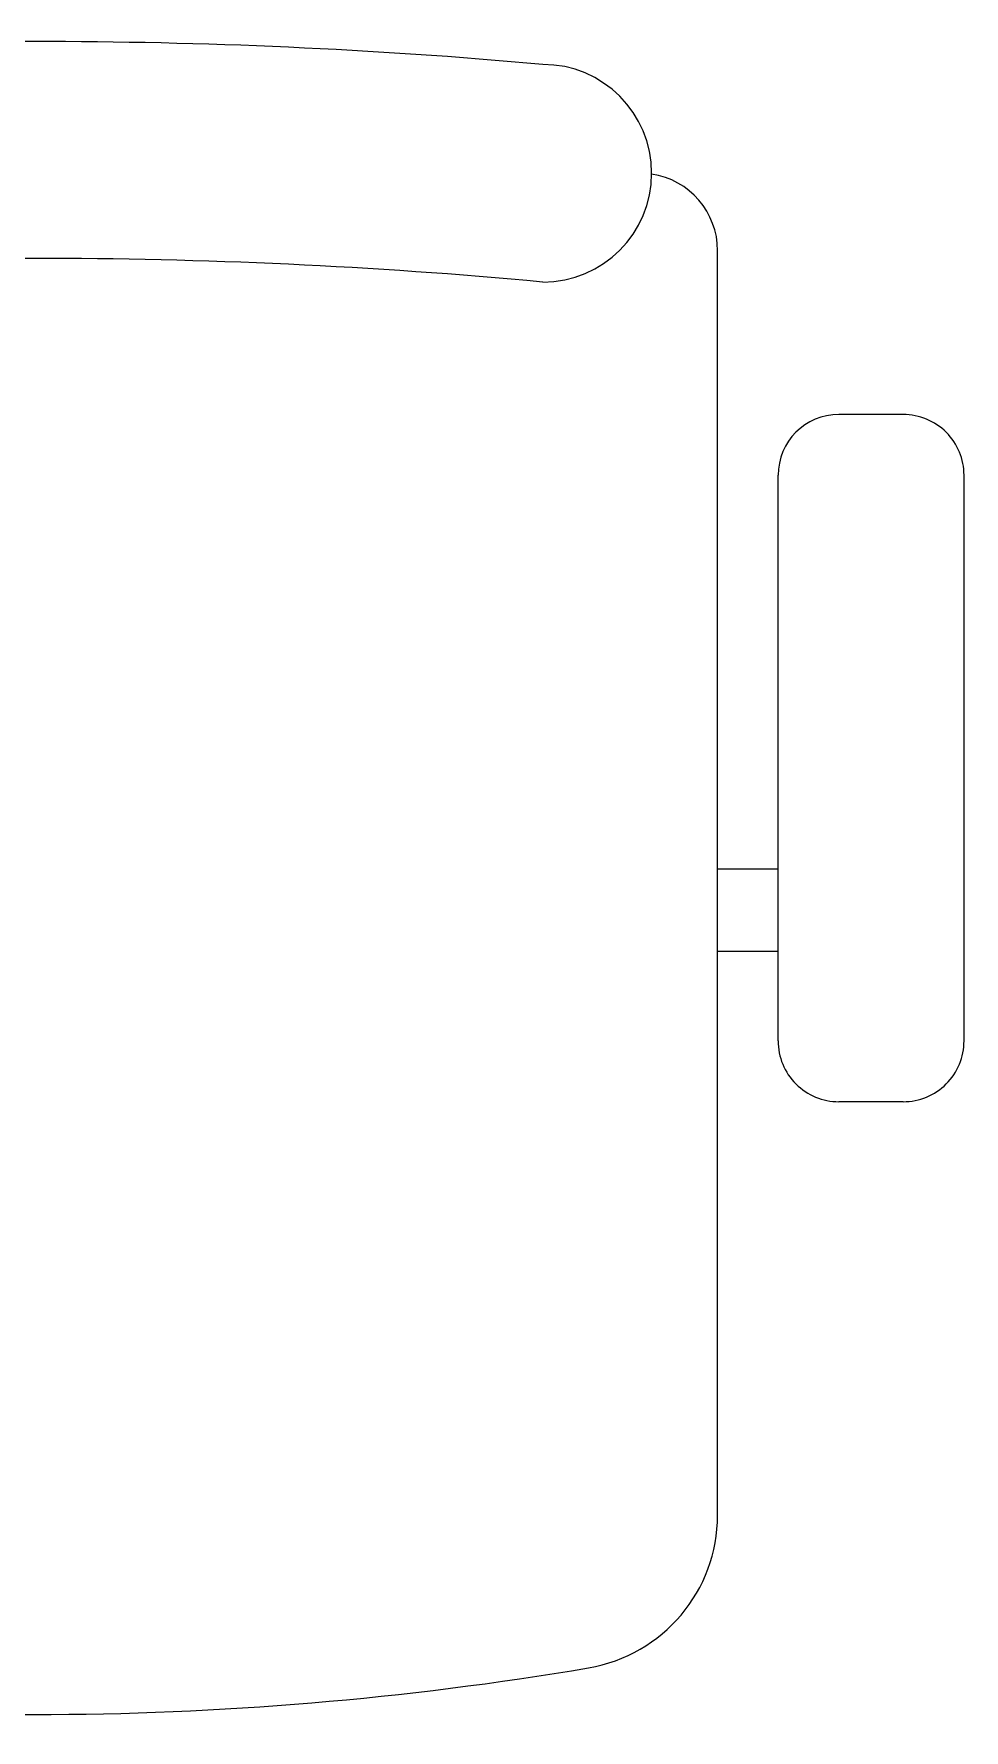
# Model space of a CAD drawing. Header units: metres. Extents: x 75097 to 220762, y -1557923 to -1361206.
# Drawn here: x 123688 to 123988, y -1403533 to -1402986 of the extents above; entities that cross this region are included whole.
import ezdxf

# ---------------------------------------------------------------- set-up
doc = ezdxf.new("R2010")
doc.units = ezdxf.units.M
doc.layers.get('0').update_dxf_attribs({"lineweight": 0})
doc.layers.add('A-100 - Copy$0$Medical Equipment and Furniture', color=8, linetype='Continuous', lineweight=0)

# ---------------------------------------------------------------- blocks, each defined once
blk = doc.blocks.new('A-100 - Copy$0$GF21018-P')
for p, q in [((-0.2206958158158443, 0.4756307261486727), (-0.2206958158158443, 0.0674977280054634)), ((-0.2805980196294406, 0.3422072443699342), (-0.2598282612620899, 0.3422072443699342)), ((-0.3002131404457629, 0.322592123553612), (-0.3002131404457629, 0.1400010304266672)), ((-0.2402131404457641, 0.322592123553612), (-0.2402131404457641, 0.1400010304266708)), ((-0.2402131404457641, 0.2937232591883401), (-0.2206958158158443, 0.2937232591883365)), ((-0.2402131404457641, 0.2670847420663591), (-0.2206958158158443, 0.2670847420663591)), ((-0.2805980196294406, 0.1203859096103415), (-0.2598282612620899, 0.120385909610345))]:
    blk.add_line(p, q)
for centre, radius, start, end in [((-0.0001010474000793, -0.5294775460345988), 1.069482816835118, 80.36711584008485, 99.63288415991525), ((-0.1706958158158436, 0.4756307261486727), 0.05, 99.63288415991494, 180), ((-0.2805980196294406, 0.322592123553612), 0.0196151208163253, 90, 180.0000000000001), ((-0.2598282612620899, 0.322592123553612), 0.0196151208163253, 359.9999999999999, 90), ((-0.2805980196294406, 0.1400010304266672), 0.0196151208163253, 180.0000000000001, 270.0000000000004), ((-0.2598282612620899, 0.1400010304266708), 0.0196151208163253, 270.0000000000006, 359.9999999999999), ((-0.1642902328567111, 0.0424977280054613), 0.0351139560901341, 90.00000000000004, 270), ((-4.0174444003e-06, 1.846735474002139), 1.776735474005004, 264.6945553321505, 275.3052680112835), ((-0.1956958158158457, 0.0674977280054634), 0.025, 179.9999999999999, 261.4720758531367), ((-3.2405935642e-06, 1.831363171438854), 1.831363171441721, 264.8532206013883, 275.1469821681523)]:
    blk.add_arc(centre, radius, start, end)
blk = doc.blocks.new('A-100 - Copy')
at = {"layer": 'A-100 - Copy$0$Medical Equipment and Furniture', "extrusion": (2.240207019314476e-05, 7.77426384867619e-06, 0.9999999997188542), "xscale": 1000.000000000008, "yscale": 1000.000000000008, "zscale": 1000.000000000008, "rotation": 179.9985892349693}
blk.add_blockref('A-100 - Copy$0$GF21018-P', (123687.6237385306, -1402988.367024702, -8.133510567630344), dxfattribs=at)

msp = doc.modelspace()

# ---------------------------------------------------------------- block references
msp.add_blockref('A-100 - Copy', (0, 0))

doc.saveas('drawing.dxf')
